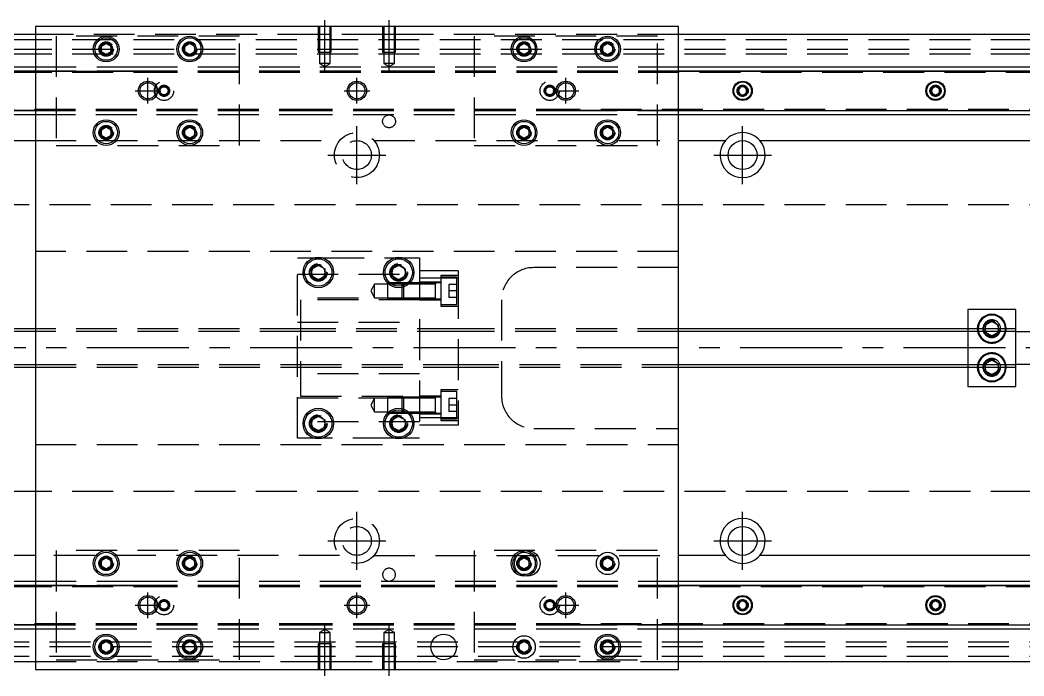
# Model space of a CAD drawing. Extents: x -10 to 720, y -259 to 102.
# Drawn here: x 155.2 to 467.5, y -102 to 102 of the extents above; entities that cross this region are included whole.
import ezdxf

# ---------------------------------------------------------------- set-up
doc = ezdxf.new("R2010")
doc.units = 0
doc.linetypes.add('CENTER', pattern=[50.8, 31.75, -6.35, 6.35, -6.35])
doc.linetypes.add('DASHED', pattern=[19.05, 12.7, -6.35])
doc.layers.get('0').update_dxf_attribs({"linetype": 'CONTINUOUS'})
doc.layers.add('CENTER', color=1, linetype='CENTER')

msp = doc.modelspace()

# ---------------------------------------------------------------- linework, layer by layer
at = {"color": 7, "linetype": 'CONTINUOUS'}
for p, q in [((360, 100), (160, 100)), ((160, 100), (160, -100)), ((360, -100), (360, 100)), ((160, 97.5), (0, 97.5)), ((520, 97.5), (360, 97.5)), ((180.5, 93.866026), (182, 94.73205)), ((180.5, 92.133974), (180.5, 93.866026)), ((182, 94.73205), (183.5, 93.866026)), ((183.5, 93.866026), (183.5, 92.133974)), ((206.5, 93.866026), (208, 94.73205)), ((206.5, 92.133974), (206.5, 93.866026)), ((208, 94.73205), (209.5, 93.866026)), ((209.5, 93.866026), (209.5, 92.133974)), ((310.5, 93.866026), (312, 94.73205)), ((310.5, 92.133974), (310.5, 93.866026)), ((312, 94.73205), (313.5, 93.866026)), ((313.5, 93.866026), (313.5, 92.133974)), ((336.5, 93.866026), (338, 94.73205)), ((336.5, 92.133974), (336.5, 93.866026)), ((338, 94.73205), (339.5, 93.866026)), ((339.5, 93.866026), (339.5, 92.133974)), ((182, 91.26795), (180.5, 92.133974)), ((183.5, 92.133974), (182, 91.26795)), ((208, 91.26795), (206.5, 92.133974)), ((209.5, 92.133974), (208, 91.26795)), ((312, 91.26795), (310.5, 92.133974)), ((313.5, 92.133974), (312, 91.26795)), ((338, 91.26795), (336.5, 92.133974)), ((339.5, 92.133974), (338, 91.26795)), ((0, 87.5), (160, 87.5)), ((360, 87.5), (520, 87.5)), ((0, 86.247728), (160, 86.247728)), ((360, 86.247728), (520, 86.247728)), ((380, 81.443376), (378.75, 80.721688)), ((381.25, 80.721688), (380, 81.443376)), ((438.75, 80.721688), (440, 81.443376)), ((440, 81.443376), (438.75, 80.721688)), ((440, 81.443376), (441.25, 80.721688)), ((441.25, 80.721688), (440, 81.443376)), ((378.75, 80.721688), (378.75, 79.278312)), ((378.75, 79.278312), (380, 78.556624)), ((380, 78.556624), (381.25, 79.278312)), ((381.25, 79.278312), (381.25, 80.721688)), ((438.75, 79.278312), (438.75, 80.721688)), ((438.75, 80.721688), (438.75, 79.278312)), ((440, 78.556624), (438.75, 79.278312)), ((438.75, 79.278312), (440, 78.556624)), ((441.25, 79.278312), (440, 78.556624)), ((440, 78.556624), (441.25, 79.278312)), ((441.25, 80.721688), (441.25, 79.278312)), ((441.25, 79.278312), (441.25, 80.721688)), ((160, 73.752272), (0, 73.752272)), ((160, 72.5), (0, 72.5)), ((520, 73.752272), (360, 73.752272)), ((520, 72.5), (360, 72.5)), ((180.5, 67.866026), (182, 68.73205)), ((182, 68.73205), (183.5, 67.866026)), ((206.5, 67.866026), (208, 68.73205)), ((208, 68.73205), (209.5, 67.866026)), ((310.5, 67.866026), (312, 68.73205)), ((312, 68.73205), (313.5, 67.866026)), ((336.5, 67.866026), (338, 68.73205)), ((338, 68.73205), (339.5, 67.866026)), ((180.5, 66.133974), (180.5, 67.866026)), ((182, 65.26795), (180.5, 66.133974)), ((183.5, 66.133974), (182, 65.26795)), ((183.5, 67.866026), (183.5, 66.133974)), ((206.5, 66.133974), (206.5, 67.866026)), ((208, 65.26795), (206.5, 66.133974)), ((209.5, 66.133974), (208, 65.26795)), ((209.5, 67.866026), (209.5, 66.133974)), ((310.5, 66.133974), (310.5, 67.866026)), ((312, 65.26795), (310.5, 66.133974)), ((313.5, 66.133974), (312, 65.26795)), ((313.5, 67.866026), (313.5, 66.133974)), ((336.5, 66.133974), (336.5, 67.866026)), ((338, 65.26795), (336.5, 66.133974)), ((339.5, 66.133974), (338, 65.26795)), ((339.5, 67.866026), (339.5, 66.133974)), ((145.361903, 64.5), (160, 64.5)), ((360, 64.5), (374.638097, 64.5)), ((385.361903, 64.5), (494.638098, 64.5)), ((246, 24.6547), (248, 25.809402)), ((248, 25.809402), (250, 24.6547)), ((271, 24.6547), (273, 25.809402)), ((273, 25.809402), (275, 24.6547)), ((246, 22.3453), (246, 24.6547)), ((248, 21.190598), (246, 22.3453)), ((250, 22.3453), (248, 21.190598)), ((250, 24.6547), (250, 22.3453)), ((271, 22.3453), (271, 24.6547)), ((273, 21.190598), (271, 22.3453)), ((275, 22.3453), (273, 21.190598)), ((275, 24.6547), (275, 22.3453)), ((279.5, 19.85352), (274.1, 19.85352)), ((274.1, 15.65352), (279.5, 15.65352)), ((465, 12), (450, 12)), ((450, 12), (450, 6)), ((465, 6), (465, 12)), ((455.5, 7.1547), (457.5, 8.309402)), ((455.5, 6), (455.5, 7.1547)), ((457.5, 8.309402), (459.5, 7.1547)), ((459.5, 7.1547), (459.5, 6)), ((160, 6), (60.5, 6)), ((465, 6), (360, 6)), ((465, -6), (465, 6)), ((470, 5), (465, 5)), ((60.5, -6), (160, -6)), ((360, -6), (465, -6)), ((450, -6), (450, -12)), ((455.5, -7.1547), (455.5, -6)), ((459.5, -6), (459.5, -7.1547)), ((465, -5), (470, -5)), ((465, -12), (465, -6)), ((457.5, -8.309402), (455.5, -7.1547)), ((459.5, -7.1547), (457.5, -8.309402)), ((450, -12), (465, -12)), ((279.5, -15.65352), (274.1, -15.65352)), ((246, -22.3453), (248, -21.190598)), ((248, -21.190598), (250, -22.3453)), ((271, -22.3453), (273, -21.190598)), ((273, -21.190598), (275, -22.3453)), ((274.1, -19.85352), (279.5, -19.85352)), ((246, -24.6547), (246, -22.3453)), ((248, -25.809402), (246, -24.6547)), ((250, -24.6547), (248, -25.809402)), ((250, -22.3453), (250, -24.6547)), ((271, -24.6547), (271, -22.3453)), ((273, -25.809402), (271, -24.6547)), ((275, -24.6547), (273, -25.809402)), ((275, -22.3453), (275, -24.6547)), ((160, -64.5), (145.361903, -64.5)), ((180.5, -66.133974), (182, -65.26795)), ((182, -65.26795), (183.5, -66.133974)), ((206.5, -66.133974), (208, -65.26795)), ((208, -65.26795), (209.5, -66.133974)), ((310.5, -66.133974), (312, -65.26795)), ((312, -65.26795), (313.5, -66.133974)), ((336.5, -66.133974), (338, -65.26795)), ((338, -65.26795), (339.5, -66.133974)), ((374.638097, -64.5), (360, -64.5)), ((494.638098, -64.5), (385.361903, -64.5)), ((180.5, -67.866026), (180.5, -66.133974)), ((182, -68.73205), (180.5, -67.866026)), ((183.5, -67.866026), (182, -68.73205)), ((183.5, -66.133974), (183.5, -67.866026)), ((206.5, -67.866026), (206.5, -66.133974)), ((208, -68.73205), (206.5, -67.866026)), ((209.5, -67.866026), (208, -68.73205)), ((209.5, -66.133974), (209.5, -67.866026)), ((310.5, -67.866026), (310.5, -66.133974)), ((312, -68.73205), (310.5, -67.866026)), ((313.5, -67.866026), (312, -68.73205)), ((313.5, -66.133974), (313.5, -67.866026)), ((336.5, -67.866026), (336.5, -66.133974)), ((338, -68.73205), (336.5, -67.866026)), ((339.5, -67.866026), (338, -68.73205)), ((339.5, -66.133974), (339.5, -67.866026)), ((0, -72.5), (160, -72.5)), ((0, -73.752272), (160, -73.752272)), ((360, -72.5), (520, -72.5)), ((360, -73.752272), (520, -73.752272)), ((380, -78.556624), (378.75, -79.278312)), ((378.75, -79.278312), (378.75, -80.721688)), ((378.75, -80.721688), (380, -81.443376)), ((381.25, -79.278312), (380, -78.556624)), ((380, -81.443376), (381.25, -80.721688)), ((381.25, -80.721688), (381.25, -79.278312)), ((438.75, -79.278312), (440, -78.556624)), ((440, -78.556624), (438.75, -79.278312)), ((438.75, -80.721688), (438.75, -79.278312)), ((438.75, -79.278312), (438.75, -80.721688)), ((440, -81.443376), (438.75, -80.721688)), ((438.75, -80.721688), (440, -81.443376)), ((440, -78.556624), (441.25, -79.278312)), ((441.25, -79.278312), (440, -78.556624)), ((441.25, -80.721688), (440, -81.443376)), ((440, -81.443376), (441.25, -80.721688)), ((441.25, -79.278312), (441.25, -80.721688)), ((441.25, -80.721688), (441.25, -79.278312)), ((160, -86.247728), (0, -86.247728)), ((520, -86.247728), (360, -86.247728)), ((160, -87.5), (0, -87.5)), ((520, -87.5), (360, -87.5)), ((180.5, -92.133974), (182, -91.26795)), ((180.5, -93.866026), (180.5, -92.133974)), ((182, -91.26795), (183.5, -92.133974)), ((183.5, -92.133974), (183.5, -93.866026)), ((206.5, -92.133974), (208, -91.26795)), ((206.5, -93.866026), (206.5, -92.133974)), ((208, -91.26795), (209.5, -92.133974)), ((209.5, -92.133974), (209.5, -93.866026)), ((310.5, -92.133974), (312, -91.26795)), ((310.5, -93.866026), (310.5, -92.133974)), ((312, -91.26795), (313.5, -92.133974)), ((313.5, -92.133974), (313.5, -93.866026)), ((336.5, -92.133974), (338, -91.26795)), ((336.5, -93.866026), (336.5, -92.133974)), ((338, -91.26795), (339.5, -92.133974)), ((339.5, -92.133974), (339.5, -93.866026)), ((182, -94.73205), (180.5, -93.866026)), ((183.5, -93.866026), (182, -94.73205)), ((208, -94.73205), (206.5, -93.866026)), ((209.5, -93.866026), (208, -94.73205)), ((312, -94.73205), (310.5, -93.866026)), ((313.5, -93.866026), (312, -94.73205)), ((338, -94.73205), (336.5, -93.866026)), ((339.5, -93.866026), (338, -94.73205)), ((0, -97.5), (160, -97.5)), ((360, -97.5), (520, -97.5)), ((160, -100), (360, -100))]:
    msp.add_line(p, q, dxfattribs=at)
at = {"color": 3, "linetype": 'DASHED'}
for p, q in [((248.000006, 100), (248.000006, 92)), ((248.35, 100), (248.35, 92)), ((251.65, 92), (251.65, 100)), ((251.999994, 92), (251.999994, 100)), ((268.000006, 100), (268.000006, 92)), ((268.35, 100), (268.35, 92)), ((271.65, 92), (271.65, 100)), ((271.999994, 92), (271.999994, 100)), ((248.000006, 97.5), (160, 97.5)), ((223.5, 97), (166.5, 97)), ((166.5, 97), (166.5, 63)), ((223.5, 63), (223.5, 97)), ((251.999994, 97.5), (248.000006, 97.5)), ((268.000006, 97.5), (251.999994, 97.5)), ((271.999994, 97.5), (268.000006, 97.5)), ((360, 97.5), (271.999994, 97.5)), ((353.5, 97), (296.5, 97)), ((296.5, 97), (296.5, 63)), ((353.5, 63), (353.5, 97)), ((0, 96), (520, 96)), ((0, 93), (520, 93)), ((0, 91.5), (520, 91.5)), ((180, 93), (180.030168, 93.346066)), ((209.973226, 93.326156), (210, 93)), ((248.000006, 92), (251.999994, 92)), ((248.35, 92), (248.35, 88.5)), ((251.65, 88.5), (251.65, 92)), ((268.000006, 92), (271.999994, 92)), ((268.35, 92), (268.35, 88.5)), ((271.65, 88.5), (271.65, 92)), ((313.973226, 93.326156), (314, 93)), ((336, 93), (336.030168, 93.346066)), ((160, 87.5), (191.5, 87.5)), ((191.5, 87.5), (248.5, 87.5)), ((251.65, 88.5), (248.35, 88.5)), ((248.35, 88.5), (250, 87.547372)), ((248.5, 87.5), (271.5, 87.5)), ((250, 87.547372), (251.65, 88.5)), ((271.65, 88.5), (268.35, 88.5)), ((268.35, 88.5), (270, 87.547372)), ((270, 87.547372), (271.65, 88.5)), ((271.5, 87.5), (328.5, 87.5)), ((328.5, 87.5), (360, 87.5)), ((0, 86.1147), (160, 86.1147)), ((0, 86.1), (191.5, 86.1)), ((0, 85.8), (191.5, 85.8)), ((160, 86.247728), (191.5, 86.247728)), ((160, 86.1147), (191.5, 86.1147)), ((191.5, 86.247728), (248.5, 86.247728)), ((191.5, 86.1147), (248.5, 86.1147)), ((191.5, 86.1), (248.5, 86.1)), ((191.5, 85.8), (248.5, 85.8)), ((248.5, 86.247728), (271.5, 86.247728)), ((248.5, 86.1147), (271.5, 86.1147)), ((248.5, 86.1), (271.5, 86.1)), ((248.5, 85.8), (271.5, 85.8)), ((271.5, 86.247728), (328.5, 86.247728)), ((271.5, 86.1147), (328.5, 86.1147)), ((271.5, 86.1), (328.5, 86.1)), ((271.5, 86.1), (328.5, 86.1)), ((271.5, 85.8), (328.5, 85.8)), ((271.5, 85.8), (328.5, 85.8)), ((328.5, 86.247728), (360, 86.247728)), ((328.5, 86.1147), (360, 86.1147)), ((328.5, 86.1), (520, 86.1)), ((328.5, 85.8), (520, 85.8)), ((360, 86.1147), (520, 86.1147)), ((378.522626, 80.25955), (378.5, 80)), ((438.522626, 80.25955), (438.5, 80)), ((438.5, 80), (438.516134, 80.21941)), ((191.5, 74.2), (0, 74.2)), ((191.5, 73.9), (0, 73.9)), ((160, 73.8853), (0, 73.8853)), ((191.5, 73.8853), (160, 73.8853)), ((191.5, 73.752272), (160, 73.752272)), ((191.5, 72.5), (160, 72.5)), ((248.5, 74.2), (191.5, 74.2)), ((248.5, 73.9), (191.5, 73.9)), ((248.5, 73.8853), (191.5, 73.8853)), ((248.5, 73.752272), (191.5, 73.752272)), ((248.5, 72.5), (191.5, 72.5)), ((271.5, 74.2), (248.5, 74.2)), ((271.5, 73.9), (248.5, 73.9)), ((271.5, 73.8853), (248.5, 73.8853)), ((271.5, 73.752272), (248.5, 73.752272)), ((271.5, 72.5), (248.5, 72.5)), ((328.5, 74.2), (271.5, 74.2)), ((328.5, 74.2), (271.5, 74.2)), ((328.5, 73.9), (271.5, 73.9)), ((328.5, 73.9), (271.5, 73.9)), ((328.5, 73.8853), (271.5, 73.8853)), ((328.5, 73.752272), (271.5, 73.752272)), ((328.5, 72.5), (271.5, 72.5)), ((520, 74.2), (328.5, 74.2)), ((520, 73.9), (328.5, 73.9)), ((360, 73.8853), (328.5, 73.8853)), ((360, 73.752272), (328.5, 73.752272)), ((360, 72.5), (328.5, 72.5)), ((520, 73.8853), (360, 73.8853)), ((180, 67), (180.030168, 67.346066)), ((209.973226, 67.326156), (210, 67)), ((310, 67), (310.023172, 67.30356)), ((336, 67), (336.030168, 67.346066)), ((160, 64.5), (254.638098, 64.5)), ((166.5, 63), (223.5, 63)), ((265.361903, 64.5), (360, 64.5)), ((296.5, 63), (353.5, 63)), ((520, 44.5), (0, 44.5)), ((360, 30), (160, 30)), ((241.5, 28), (246.47931, 28)), ((241.5, -28), (241.5, 28)), ((246.47931, 28), (249.52069, 28)), ((249.52069, 28), (271.47931, 28)), ((271.47931, 28), (274.52069, 28)), ((274.52069, 28), (279.5, 28)), ((279.5, 28), (279.5, -28)), ((360, 25), (315, 25)), ((241.5, 23), (279.5, 23)), ((250.483582, 23.786038), (250.5, 23.5)), ((275.483582, 23.786038), (275.5, 23.5)), ((291.5, 24), (279.5, 24)), ((286.1, 22.50352), (286.1, 13.00352)), ((291.5, 22.50352), (286.1, 22.50352)), ((291.1, 22.00352), (286.1, 22.00352)), ((291.1, 13.50352), (291.1, 22.00352)), ((291.5, 24), (291.5, 21.748564)), ((265.5, 19.85352), (264.287564, 17.75352)), ((265.5, 15.65352), (265.5, 19.85352)), ((269.5, 19.85352), (265.5, 19.85352)), ((269.5, 20.253516), (269.5, 15.253526)), ((269.532604, 20.253516), (269.5, 20.253516)), ((274.1, 19.85352), (269.5, 19.85352)), ((270.25722, 20.253516), (269.532604, 20.253516)), ((274.5, 20.253518), (270.25722, 20.253516)), ((274.5, 20.25352), (274.1, 19.85352)), ((274.1, 15.65352), (274.1, 19.85352)), ((279.5, 19.85352), (274.1, 19.85352)), ((274.5, 20.25352), (274.5, 19.523506)), ((275.742786, 20.25352), (274.5, 20.25352)), ((275.74278, 20.253516), (274.5, 20.253518)), ((274.5, 19.523506), (274.5, 18.99306)), ((274.5, 18.99306), (274.5, 15.25352)), ((276.467396, 20.253516), (275.74278, 20.253516)), ((276.467402, 20.25352), (275.742786, 20.25352)), ((279.5, 20.253516), (276.467396, 20.253516)), ((279.5, 20.253518), (276.467402, 20.25352)), ((291.5, 21.748564), (279.5, 21.748564)), ((286.1, 20.50352), (279.5, 20.50352)), ((284.505, 20.25352), (279.5, 20.253518)), ((284.5, 19.85352), (279.5, 19.85352)), ((286.1, 20.25352), (284.495, 20.25352)), ((284.5, 15.254372), (284.5, 20.253526)), ((284.5, 15.253516), (284.5, 20.253526)), ((284.5, 19.996122), (284.5, 20.25352)), ((284.5, 20.25352), (284.5, 19.996072)), ((284.5, 15.51097), (284.5, 19.996122)), ((288.6, 19.75352), (288.6, 17.75352)), ((291.1, 19.75352), (288.6, 19.75352)), ((291.5, 21.748564), (291.5, -21.748564)), ((264.287564, 17.75352), (265.5, 15.65352)), ((265.5, 15.65352), (269.5, 15.65352)), ((269.5, 15.65352), (274.1, 15.65352)), ((274.1, 15.65352), (274.5, 15.25352)), ((274.1, 15.65352), (279.5, 15.65352)), ((279.5, 15.65352), (284.5, 15.65352)), ((291.1, 17.75352), (288.6, 17.75352)), ((288.6, 17.75352), (288.6, 15.75352)), ((291.1, 15.75352), (288.6, 15.75352)), ((279.5, 15.5), (241.5, 15.5)), ((242.5, 15), (242.5, -15)), ((279.5, 15), (242.5, 15)), ((269.5, 15.253526), (274.5, 15.253524)), ((274.5, 15.253524), (279.5, 15.253526)), ((274.5, 15.25352), (279.5, 15.25352)), ((279.5, 15.25352), (284.505, 15.25352)), ((279.5, 15.00352), (286.1, 15.00352)), ((284.495, 15.25352), (286.1, 15.25352)), ((284.5, 15.510988), (284.5, 15.25352)), ((284.5, 15.25352), (284.5, 15.51097)), ((284.5, 15.253516), (284.5, 15.254372)), ((286.1, 13.50352), (291.1, 13.50352)), ((286.1, 13.00352), (291.5, 13.00352)), ((305, 15), (305, -15)), ((241.5, 8), (279.5, 8)), ((459.983582, 6.286038), (460, 6)), ((242.5, 6), (160, 6)), ((242.5, 5.125), (160, 5.125)), ((291.5, 6), (242.5, 6)), ((291.5, 5.125), (242.5, 5.125)), ((360, 6), (291.5, 6)), ((360, 5.125), (291.5, 5.125)), ((450, 6), (450, 5.125)), ((450, 5.125), (450, -5.125)), ((455.5, 5.125), (455.5, 6)), ((455.5, 4.8453), (455.5, 5.125)), ((457.5, 3.690598), (455.5, 4.8453)), ((459.5, 4.8453), (457.5, 3.690598)), ((459.5, 6), (459.5, 5.125)), ((459.5, 5.125), (459.5, 4.8453)), ((160, -5.125), (242.5, -5.125)), ((160, -6), (242.5, -6)), ((242.5, -5.125), (291.5, -5.125)), ((242.5, -6), (291.5, -6)), ((291.5, -5.125), (360, -5.125)), ((291.5, -6), (360, -6)), ((450, -5.125), (450, -6)), ((455, -6), (455.018502, -5.696412)), ((455.5, -4.8453), (457.5, -3.690598)), ((455.5, -5.125), (455.5, -4.8453)), ((455.5, -6), (455.5, -5.125)), ((457.5, -3.690598), (459.5, -4.8453)), ((459.5, -4.8453), (459.5, -5.125)), ((459.5, -5.125), (459.5, -6)), ((279.5, -8), (241.5, -8)), ((241.5, -15.5), (279.5, -15.5)), ((242.5, -15), (279.5, -15)), ((274.5, -15.253524), (269.5, -15.253526)), ((269.5, -15.253526), (269.5, -20.253516)), ((274.5, -15.25352), (274.1, -15.65352)), ((274.5, -15.25352), (274.5, -18.99306)), ((279.5, -15.25352), (274.5, -15.25352)), ((279.5, -15.253526), (274.5, -15.253524)), ((286.1, -15.00352), (279.5, -15.00352)), ((284.505, -15.25352), (279.5, -15.25352)), ((286.1, -15.25352), (284.495, -15.25352)), ((284.5, -20.253526), (284.5, -15.253516)), ((284.5, -15.65352), (284.5, -15.253516)), ((284.5, -15.51092), (284.5, -15.25352)), ((284.5, -15.25352), (284.5, -15.51097)), ((284.5, -19.996072), (284.5, -15.51092)), ((286.1, -13.00352), (286.1, -22.50352)), ((291.5, -13.00352), (286.1, -13.00352)), ((291.1, -13.50352), (286.1, -13.50352)), ((291.1, -22.00352), (291.1, -13.50352)), ((265.5, -15.65352), (264.287564, -17.75352)), ((264.287564, -17.75352), (265.5, -19.85352)), ((265.5, -19.85352), (265.5, -15.65352)), ((269.5, -15.65352), (265.5, -15.65352)), ((274.1, -15.65352), (269.5, -15.65352)), ((274.1, -19.85352), (274.1, -15.65352)), ((279.5, -15.65352), (274.1, -15.65352)), ((284.5, -15.65352), (279.5, -15.65352)), ((284.5, -19.85352), (284.5, -15.65352)), ((288.6, -15.75352), (288.6, -17.75352)), ((291.1, -15.75352), (288.6, -15.75352)), ((288.6, -17.75352), (288.6, -19.75352)), ((291.1, -17.75352), (288.6, -17.75352)), ((265.5, -19.85352), (269.5, -19.85352)), ((269.5, -19.85352), (274.1, -19.85352)), ((269.5, -20.253516), (269.532604, -20.253516)), ((269.532604, -20.253516), (270.25722, -20.253516)), ((270.25722, -20.253516), (274.5, -20.253518)), ((274.1, -19.85352), (274.5, -20.25352)), ((274.1, -19.85352), (279.5, -19.85352)), ((274.5, -18.99306), (274.5, -19.523506)), ((274.5, -19.523506), (274.5, -20.25352)), ((274.5, -20.253518), (275.74278, -20.253516)), ((274.5, -20.25352), (275.742786, -20.25352)), ((275.74278, -20.253516), (276.467396, -20.253516)), ((275.742786, -20.25352), (276.467402, -20.25352)), ((276.467396, -20.253516), (279.5, -20.253516)), ((276.467402, -20.25352), (279.5, -20.253518)), ((279.5, -19.85352), (284.5, -19.85352)), ((279.5, -20.253518), (284.505, -20.25352)), ((279.5, -20.50352), (286.1, -20.50352)), ((291.5, -21.748564), (279.5, -21.748564)), ((284.495, -20.25352), (286.1, -20.25352)), ((284.5, -20.253526), (284.5, -19.85352)), ((284.5, -19.996054), (284.5, -20.25352)), ((284.5, -20.25352), (284.5, -19.996072)), ((291.1, -19.75352), (288.6, -19.75352)), ((291.5, -21.748564), (291.5, -24)), ((279.5, -23), (241.5, -23)), ((245.5, -23.5), (245.518502, -23.196412)), ((275.483582, -23.213962), (275.5, -23.5)), ((291.5, -24), (279.5, -24)), ((286.1, -22.00352), (291.1, -22.00352)), ((286.1, -22.50352), (291.5, -22.50352)), ((246.47931, -28), (241.5, -28)), ((249.52069, -28), (246.47931, -28)), ((271.47931, -28), (249.52069, -28)), ((274.52069, -28), (271.47931, -28)), ((279.5, -28), (274.52069, -28)), ((315, -25), (360, -25)), ((160, -30), (360, -30)), ((0, -44.5), (520, -44.5)), ((254.638098, -64.5), (160, -64.5)), ((223.5, -63), (166.5, -63)), ((166.5, -63), (166.5, -97)), ((223.5, -97), (223.5, -63)), ((265.361903, -64.5), (360, -64.5)), ((353.5, -63), (296.5, -63)), ((296.5, -63), (296.5, -97)), ((353.5, -97), (353.5, -63)), ((180, -67), (180.030168, -66.653934)), ((206, -67), (206.023172, -66.69644)), ((310, -67), (310.023172, -66.69644)), ((336, -67), (336.030168, -66.653934)), ((0, -73.8853), (160, -73.8853)), ((0, -73.9), (191.5, -73.9)), ((0, -74.2), (191.5, -74.2)), ((160, -72.5), (191.5, -72.5)), ((160, -73.752272), (191.5, -73.752272)), ((160, -73.8853), (191.5, -73.8853)), ((191.5, -72.5), (248.5, -72.5)), ((191.5, -73.752272), (248.5, -73.752272)), ((191.5, -73.8853), (248.5, -73.8853)), ((191.5, -73.9), (248.5, -73.9)), ((191.5, -74.2), (248.5, -74.2)), ((248.5, -72.5), (271.5, -72.5)), ((248.5, -73.752272), (271.5, -73.752272)), ((248.5, -73.8853), (271.5, -73.8853)), ((248.5, -73.9), (271.5, -73.9)), ((248.5, -74.2), (271.5, -74.2)), ((271.5, -72.5), (328.5, -72.5)), ((271.5, -73.752272), (328.5, -73.752272)), ((271.5, -73.8853), (328.5, -73.8853)), ((271.5, -73.9), (328.5, -73.9)), ((271.5, -73.9), (328.5, -73.9)), ((271.5, -74.2), (328.5, -74.2)), ((271.5, -74.2), (328.5, -74.2)), ((328.5, -72.5), (360, -72.5)), ((328.5, -73.752272), (360, -73.752272)), ((328.5, -73.8853), (360, -73.8853)), ((328.5, -73.9), (520, -73.9)), ((328.5, -74.2), (520, -74.2)), ((360, -73.8853), (520, -73.8853)), ((378.522626, -79.74045), (378.5, -80)), ((438.522626, -79.74045), (438.5, -80)), ((438.5, -80), (438.516134, -79.78059)), ((191.5, -85.8), (0, -85.8)), ((191.5, -86.1), (0, -86.1)), ((160, -86.1147), (0, -86.1147)), ((191.5, -86.1147), (160, -86.1147)), ((191.5, -86.247728), (160, -86.247728)), ((248.5, -85.8), (191.5, -85.8)), ((248.5, -86.1), (191.5, -86.1)), ((248.5, -86.1147), (191.5, -86.1147)), ((248.5, -86.247728), (191.5, -86.247728)), ((271.5, -85.8), (248.5, -85.8)), ((271.5, -86.1), (248.5, -86.1)), ((271.5, -86.1147), (248.5, -86.1147)), ((271.5, -86.247728), (248.5, -86.247728)), ((328.5, -85.8), (271.5, -85.8)), ((328.5, -85.8), (271.5, -85.8)), ((328.5, -86.1), (271.5, -86.1)), ((328.5, -86.1), (271.5, -86.1)), ((328.5, -86.1147), (271.5, -86.1147)), ((328.5, -86.247728), (271.5, -86.247728)), ((520, -85.8), (328.5, -85.8)), ((520, -86.1), (328.5, -86.1)), ((360, -86.1147), (328.5, -86.1147)), ((360, -86.247728), (328.5, -86.247728)), ((520, -86.1147), (360, -86.1147)), ((191.5, -87.5), (160, -87.5)), ((248.5, -87.5), (191.5, -87.5)), ((250, -87.547372), (248.35, -88.5)), ((248.35, -88.5), (250, -88.5)), ((248.35, -88.5), (248.35, -92)), ((271.5, -87.5), (248.5, -87.5)), ((251.65, -88.5), (250, -87.547372)), ((250, -88.5), (251.65, -88.5)), ((251.65, -92), (251.65, -88.5)), ((270, -87.547372), (268.35, -88.5)), ((268.35, -88.5), (270, -88.5)), ((268.35, -88.5), (268.35, -92)), ((271.65, -88.5), (270, -87.547372)), ((270, -88.5), (271.65, -88.5)), ((328.5, -87.5), (271.5, -87.5)), ((271.65, -92), (271.65, -88.5)), ((360, -87.5), (328.5, -87.5)), ((520, -91.5), (0, -91.5)), ((520, -93), (0, -93)), ((183.973226, -92.673844), (184, -93)), ((206, -93), (206.023172, -92.69644)), ((251.999994, -92), (248.000006, -92)), ((248.000006, -92), (248.000006, -100)), ((248.35, -92), (248.35, -100)), ((251.65, -100), (251.65, -92)), ((251.999994, -100), (251.999994, -92)), ((271.999994, -92), (268.000006, -92)), ((268.000006, -92), (268.000006, -100)), ((268.35, -92), (268.35, -100)), ((271.65, -100), (271.65, -92)), ((271.999994, -100), (271.999994, -92)), ((310, -93), (310.023172, -92.69644)), ((336, -93), (336.030168, -92.653934)), ((520, -96), (0, -96)), ((160, -97.5), (248.000006, -97.5)), ((166.5, -97), (223.5, -97)), ((248.000006, -97.5), (251.999994, -97.5)), ((251.999994, -97.5), (268.000006, -97.5)), ((268.000006, -97.5), (271.999994, -97.5)), ((271.999994, -97.5), (360, -97.5)), ((296.5, -97), (353.5, -97))]:
    msp.add_line(p, q, dxfattribs=at)
at = {"color": 3, "linetype": 'CONTINUOUS'}
for p, q in [((160, 5.125), (60.5, 5.125)), ((465, 5.125), (360, 5.125)), ((60.5, -5.125), (160, -5.125)), ((360, -5.125), (465, -5.125))]:
    msp.add_line(p, q, dxfattribs=at)
at = {"color": 7, "linetype": 'CONTINUOUS'}
for centre, radius in [((182, 93), 4), ((208, 93), 4), ((312, 93), 4), ((338, 93), 4), ((182, 93), 3.5), ((208, 93), 3.5), ((312, 93), 3.5), ((338, 93), 3.5), ((195, 80), 2.5), ((260, 80), 3), ((260, 80), 2.5), ((325, 80), 2.5), ((380, 80), 3), ((380, 80), 2.75), ((440, 80), 3), ((440, 80), 3), ((440, 80), 2.75), ((440, 80), 2.75), ((182, 67), 4), ((182, 67), 3.5), ((208, 67), 4), ((208, 67), 3.5), ((312, 67), 4), ((312, 67), 3.5), ((338, 67), 4), ((338, 67), 3.5), ((380, 60), 4.5), ((248, 23.5), 4.75), ((273, 23.5), 4.75), ((248, 23.5), 4.25), ((273, 23.5), 4.25), ((248, -23.5), 4.75), ((248, -23.5), 4.25), ((273, -23.5), 4.75), ((273, -23.5), 4.25), ((380, -60), 4.5), ((182, -67), 4), ((182, -67), 3.5), ((208, -67), 4), ((208, -67), 3.5), ((312, -67), 4), ((312, -67), 3.5), ((313, -67), 4), ((338, -67), 3.5), ((195, -80), 2.5), ((260, -80), 3), ((260, -80), 2.5), ((325, -80), 2.5), ((380, -80), 3), ((380, -80), 2.75), ((440, -80), 3), ((440, -80), 3), ((440, -80), 2.75), ((440, -80), 2.75), ((182, -93), 4), ((182, -93), 3.5), ((208, -93), 4), ((208, -93), 3.5), ((287, -93), 4), ((312, -93), 3.5), ((338, -93), 4), ((338, -93), 3.5)]:
    msp.add_circle(centre, radius, dxfattribs=at)
at = {"color": 3, "linetype": 'DASHED'}
for centre, radius in [((182, 93), 2.25), ((182, 93), 2), ((208, 93), 2.25), ((208, 93), 2), ((312, 93), 2.25), ((312, 93), 2), ((338, 93), 2.25), ((338, 93), 2), ((200, 80), 3), ((200, 80), 1.75), ((200, 80), 1.5), ((200, 80), 1.25), ((320, 80), 3), ((320, 80), 1.75), ((320, 80), 1.5), ((320, 80), 1.25), ((380, 80), 1.75), ((380, 80), 1.5), ((440, 80), 1.75), ((440, 80), 1.75), ((440, 80), 1.5), ((440, 80), 1.5), ((270, 70.5), 2), ((182, 67), 2.25), ((182, 67), 2), ((208, 67), 2.25), ((208, 67), 2), ((312, 67), 2.25), ((312, 67), 2), ((338, 67), 2.25), ((338, 67), 2), ((260, 60), 7), ((260, 60), 4.5), ((248, 23.5), 2.75), ((248, 23.5), 2.5), ((273, 23.5), 2.75), ((273, 23.5), 2.5), ((457.5, 6), 2.5), ((457.5, -6), 2.5), ((248, -23.5), 2.75), ((248, -23.5), 2.5), ((273, -23.5), 2.75), ((273, -23.5), 2.5), ((260, -60), 7), ((260, -60), 4.5), ((182, -67), 2.25), ((182, -67), 2), ((208, -67), 2.25), ((208, -67), 2), ((312, -67), 2.25), ((312, -67), 2), ((338, -67), 2.25), ((338, -67), 2), ((200, -80), 3), ((320, -80), 3), ((200, -80), 1.75), ((200, -80), 1.5), ((200, -80), 1.25), ((320, -80), 1.75), ((320, -80), 1.5), ((320, -80), 1.25), ((380, -80), 1.75), ((380, -80), 1.5), ((440, -80), 1.75), ((440, -80), 1.75), ((440, -80), 1.5), ((440, -80), 1.5), ((182, -93), 2.25), ((182, -93), 2), ((208, -93), 2.25), ((208, -93), 2), ((312, -93), 2.25), ((312, -93), 2), ((338, -93), 2.25), ((338, -93), 2)]:
    msp.add_circle(centre, radius, dxfattribs=at)
at = {"color": 3, "linetype": 'CONTINUOUS'}
for centre in [(195, 80), (325, 80), (195, -80), (325, -80)]:
    msp.add_circle(centre, 3, dxfattribs=at)
at = {"color": 7, "linetype": 'CONTINUOUS'}
for centre, radius, start, end in [((182, 93), 1.65, 155.380023, 180), ((182, 93), 1.65, 144.619977, 155.380023), ((182, 93), 1.65, 95.380023, 144.619977), ((182, 93), 1.65, 84.619977, 95.380023), ((182, 93), 1.65, 35.380023, 84.619977), ((182, 93), 1.65, 24.619977, 35.380023), ((182, 93), 1.65, 335.380023, 24.619977), ((208, 93), 1.65, 155.380023, 180), ((208, 93), 1.65, 144.619977, 155.380023), ((208, 93), 1.65, 95.380023, 144.619977), ((208, 93), 1.65, 84.619977, 95.380023), ((208, 93), 1.65, 35.380023, 84.619977), ((208, 93), 1.65, 24.619977, 35.380023), ((208, 93), 1.65, 335.380023, 24.619977), ((312, 93), 1.65, 155.380023, 180), ((312, 93), 1.65, 144.619977, 155.380023), ((312, 93), 1.65, 95.380023, 144.619977), ((312, 93), 1.65, 84.619977, 95.380023), ((312, 93), 1.65, 35.380023, 84.619977), ((312, 93), 1.65, 24.619977, 35.380023), ((312, 93), 1.65, 335.380023, 24.619977), ((338, 93), 1.65, 155.380023, 180), ((338, 93), 1.65, 144.619977, 155.380023), ((338, 93), 1.65, 95.380023, 144.619977), ((338, 93), 1.65, 84.619977, 95.380023), ((338, 93), 1.65, 35.380023, 84.619977), ((338, 93), 1.65, 24.619977, 35.380023), ((338, 93), 1.65, 335.380023, 24.619977), ((182, 93), 1.65, 180, 204.619977), ((182, 93), 1.65, 204.619977, 215.380023), ((182, 93), 1.65, 215.380023, 264.619977), ((182, 93), 1.65, 264.619977, 275.380023), ((182, 93), 1.65, 275.380023, 324.619977), ((182, 93), 1.65, 324.619977, 335.380023), ((208, 93), 1.65, 180, 204.619977), ((208, 93), 1.65, 204.619977, 215.380023), ((208, 93), 1.65, 215.380023, 264.619977), ((208, 93), 1.65, 264.619977, 275.380023), ((208, 93), 1.65, 275.380023, 324.619977), ((208, 93), 1.65, 324.619977, 335.380023), ((312, 93), 1.65, 180, 204.619977), ((312, 93), 1.65, 204.619977, 215.380023), ((312, 93), 1.65, 215.380023, 264.619977), ((312, 93), 1.65, 264.619977, 275.380023), ((312, 93), 1.65, 275.380023, 324.619977), ((312, 93), 1.65, 324.619977, 335.380023), ((338, 93), 1.65, 180, 204.619977), ((338, 93), 1.65, 204.619977, 215.380023), ((338, 93), 1.65, 215.380023, 264.619977), ((338, 93), 1.65, 264.619977, 275.380023), ((338, 93), 1.65, 275.380023, 324.619977), ((338, 93), 1.65, 324.619977, 335.380023), ((380, 80), 1.25, 60, 120), ((440, 80), 1.25, 60, 120), ((440, 80), 1.25, 60, 120), ((380, 80), 1.25, 120, 180), ((380, 80), 1.25, 180, 240), ((380, 80), 1.25, 240, 300), ((380, 80), 1.25, 0, 60), ((380, 80), 1.25, 300, 0), ((440, 80), 1.25, 120, 180), ((440, 80), 1.25, 120, 180), ((440, 80), 1.25, 180, 240), ((440, 80), 1.25, 180, 240), ((440, 80), 1.25, 240, 300), ((440, 80), 1.25, 240, 300), ((440, 80), 1.25, 0, 60), ((440, 80), 1.25, 0, 60), ((440, 80), 1.25, 300, 0), ((440, 80), 1.25, 300, 0), ((182, 67), 1.65, 155.380023, 180), ((182, 67), 1.65, 180, 204.619977), ((182, 67), 1.65, 144.619977, 155.380023), ((182, 67), 1.65, 204.619977, 215.380023), ((182, 67), 1.65, 95.380023, 144.619977), ((182, 67), 1.65, 215.380023, 264.619977), ((182, 67), 1.65, 84.619977, 95.380023), ((182, 67), 1.65, 35.380023, 84.619977), ((182, 67), 1.65, 275.380023, 324.619977), ((182, 67), 1.65, 24.619977, 35.380023), ((182, 67), 1.65, 324.619977, 335.380023), ((182, 67), 1.65, 335.380023, 24.619977), ((208, 67), 1.65, 155.380023, 180), ((208, 67), 1.65, 180, 204.619977), ((208, 67), 1.65, 144.619977, 155.380023), ((208, 67), 1.65, 204.619977, 215.380023), ((208, 67), 1.65, 95.380023, 144.619977), ((208, 67), 1.65, 215.380023, 264.619977), ((208, 67), 1.65, 84.619977, 95.380023), ((208, 67), 1.65, 35.380023, 84.619977), ((208, 67), 1.65, 275.380023, 324.619977), ((208, 67), 1.65, 24.619977, 35.380023), ((208, 67), 1.65, 324.619977, 335.380023), ((208, 67), 1.65, 335.380023, 24.619977), ((312, 67), 1.65, 155.380023, 180), ((312, 67), 1.65, 180, 204.619977), ((312, 67), 1.65, 144.619977, 155.380023), ((312, 67), 1.65, 204.619977, 215.380023), ((312, 67), 1.65, 95.380023, 144.619977), ((312, 67), 1.65, 215.380023, 264.619977), ((312, 67), 1.65, 84.619977, 95.380023), ((312, 67), 1.65, 35.380023, 84.619977), ((312, 67), 1.65, 275.380023, 324.619977), ((312, 67), 1.65, 24.619977, 35.380023), ((312, 67), 1.65, 324.619977, 335.380023), ((312, 67), 1.65, 335.380023, 24.619977), ((338, 67), 1.65, 155.380023, 180), ((338, 67), 1.65, 180, 204.619977), ((338, 67), 1.65, 144.619977, 155.380023), ((338, 67), 1.65, 204.619977, 215.380023), ((338, 67), 1.65, 95.380023, 144.619977), ((338, 67), 1.65, 215.380023, 264.619977), ((338, 67), 1.65, 84.619977, 95.380023), ((338, 67), 1.65, 35.380023, 84.619977), ((338, 67), 1.65, 275.380023, 324.619977), ((338, 67), 1.65, 24.619977, 35.380023), ((338, 67), 1.65, 324.619977, 335.380023), ((338, 67), 1.65, 335.380023, 24.619977), ((380, 60), 7, 40.005201, 139.994799), ((182, 67), 1.65, 264.619977, 275.380023), ((208, 67), 1.65, 264.619977, 275.380023), ((312, 67), 1.65, 264.619977, 275.380023), ((338, 67), 1.65, 264.619977, 275.380023), ((380, 60), 7, 139.994799, 40.005201), ((248, 23.5), 2.1, 102.24721, 137.75279), ((248, 23.5), 2.1, 77.75279, 102.24721), ((248, 23.5), 2.1, 42.24721, 77.75279), ((273, 23.5), 2.1, 102.24721, 137.75279), ((273, 23.5), 2.1, 77.75279, 102.24721), ((273, 23.5), 2.1, 42.24721, 77.75279), ((248, 23.5), 2.1, 162.24721, 180), ((248, 23.5), 2.1, 180, 197.75279), ((248, 23.5), 2.1, 137.75279, 162.24721), ((248, 23.5), 2.1, 197.75279, 222.24721), ((248, 23.5), 2.1, 222.24721, 257.75279), ((248, 23.5), 2.1, 282.24721, 317.75279), ((248, 23.5), 2.1, 17.75279, 42.24721), ((248, 23.5), 2.1, 317.75279, 342.24721), ((248, 23.5), 2.1, 342.24721, 17.75279), ((273, 23.5), 2.1, 162.24721, 180), ((273, 23.5), 2.1, 180, 197.75279), ((273, 23.5), 2.1, 137.75279, 162.24721), ((273, 23.5), 2.1, 197.75279, 222.24721), ((273, 23.5), 2.1, 222.24721, 257.75279), ((273, 23.5), 2.1, 282.24721, 317.75279), ((273, 23.5), 2.1, 17.75279, 42.24721), ((273, 23.5), 2.1, 317.75279, 342.24721), ((273, 23.5), 2.1, 342.24721, 17.75279), ((248, 23.5), 2.1, 257.75279, 282.24721), ((273, 23.5), 2.1, 257.75279, 282.24721), ((457.5, 6), 4.5, 0, 180), ((457.5, 6), 4.25, 0, 180), ((457.5, 6), 2.1, 162.24721, 180), ((457.5, 6), 2.1, 137.75279, 162.24721), ((457.5, 6), 2.1, 102.24721, 137.75279), ((457.5, 6), 2.1, 77.75279, 102.24721), ((457.5, 6), 2.1, 42.24721, 77.75279), ((457.5, 6), 2.1, 17.75279, 42.24721), ((457.5, 6), 2.1, 0, 17.75279), ((457.5, 6), 2.1, 180, 197.75279), ((457.5, 6), 2.1, 197.75279, 204.624318), ((457.5, 6), 2.1, 204.624318, 222.24721), ((457.5, 6), 2.1, 222.24721, 257.75279), ((457.5, 6), 2.1, 257.75279, 282.24721), ((457.5, 6), 2.1, 282.24721, 317.75279), ((457.5, 6), 2.1, 317.75279, 335.375682), ((457.5, 6), 2.1, 335.375682, 342.24721), ((457.5, 6), 2.1, 342.24721, 0), ((457.5, -6), 4.5, 180, 0), ((457.5, -6), 4.25, 180, 0), ((457.5, -6), 2.1, 162.24721, 180), ((457.5, -6), 2.1, 180, 197.75279), ((457.5, -6), 2.1, 155.375682, 162.24721), ((457.5, -6), 2.1, 137.75279, 155.375682), ((457.5, -6), 2.1, 102.24721, 137.75279), ((457.5, -6), 2.1, 77.75279, 102.24721), ((457.5, -6), 2.1, 42.24721, 77.75279), ((457.5, -6), 2.1, 24.624318, 42.24721), ((457.5, -6), 2.1, 17.75279, 24.624318), ((457.5, -6), 2.1, 0, 17.75279), ((457.5, -6), 2.1, 342.24721, 0), ((457.5, -6), 2.1, 197.75279, 222.24721), ((457.5, -6), 2.1, 222.24721, 257.75279), ((457.5, -6), 2.1, 257.75279, 282.24721), ((457.5, -6), 2.1, 282.24721, 317.75279), ((457.5, -6), 2.1, 317.75279, 342.24721), ((248, -23.5), 2.1, 102.24721, 137.75279), ((248, -23.5), 2.1, 77.75279, 102.24721), ((248, -23.5), 2.1, 42.24721, 77.75279), ((273, -23.5), 2.1, 102.24721, 137.75279), ((273, -23.5), 2.1, 77.75279, 102.24721), ((273, -23.5), 2.1, 42.24721, 77.75279), ((248, -23.5), 2.1, 162.24721, 180), ((248, -23.5), 2.1, 180, 197.75279), ((248, -23.5), 2.1, 137.75279, 162.24721), ((248, -23.5), 2.1, 197.75279, 222.24721), ((248, -23.5), 2.1, 222.24721, 257.75279), ((248, -23.5), 2.1, 282.24721, 317.75279), ((248, -23.5), 2.1, 17.75279, 42.24721), ((248, -23.5), 2.1, 317.75279, 342.24721), ((248, -23.5), 2.1, 342.24721, 17.75279), ((273, -23.5), 2.1, 162.24721, 180), ((273, -23.5), 2.1, 180, 197.75279), ((273, -23.5), 2.1, 137.75279, 162.24721), ((273, -23.5), 2.1, 197.75279, 222.24721), ((273, -23.5), 2.1, 222.24721, 257.75279), ((273, -23.5), 2.1, 282.24721, 317.75279), ((273, -23.5), 2.1, 17.75279, 42.24721), ((273, -23.5), 2.1, 317.75279, 342.24721), ((273, -23.5), 2.1, 342.24721, 17.75279), ((248, -23.5), 2.1, 257.75279, 282.24721), ((273, -23.5), 2.1, 257.75279, 282.24721), ((380, -60), 7, 319.994799, 220.005201), ((182, -67), 1.65, 95.380023, 144.619977), ((182, -67), 1.65, 84.619977, 95.380023), ((182, -67), 1.65, 35.380023, 84.619977), ((208, -67), 1.65, 95.380023, 144.619977), ((208, -67), 1.65, 84.619977, 95.380023), ((208, -67), 1.65, 35.380023, 84.619977), ((312, -67), 1.65, 95.380023, 144.619977), ((312, -67), 1.65, 84.619977, 95.380023), ((312, -67), 1.65, 35.380023, 84.619977), ((338, -67), 1.65, 95.380023, 144.619977), ((338, -67), 1.65, 84.619977, 95.380023), ((338, -67), 1.65, 35.380023, 84.619977), ((380, -60), 7, 220.005201, 319.994799), ((182, -67), 1.65, 155.380023, 180), ((182, -67), 1.65, 180, 204.619977), ((182, -67), 1.65, 144.619977, 155.380023), ((182, -67), 1.65, 204.619977, 215.380023), ((182, -67), 1.65, 215.380023, 264.619977), ((182, -67), 1.65, 264.619977, 275.380023), ((182, -67), 1.65, 275.380023, 324.619977), ((182, -67), 1.65, 24.619977, 35.380023), ((182, -67), 1.65, 324.619977, 335.380023), ((182, -67), 1.65, 335.380023, 24.619977), ((208, -67), 1.65, 155.380023, 180), ((208, -67), 1.65, 180, 204.619977), ((208, -67), 1.65, 144.619977, 155.380023), ((208, -67), 1.65, 204.619977, 215.380023), ((208, -67), 1.65, 215.380023, 264.619977), ((208, -67), 1.65, 264.619977, 275.380023), ((208, -67), 1.65, 275.380023, 324.619977), ((208, -67), 1.65, 24.619977, 35.380023), ((208, -67), 1.65, 324.619977, 335.380023), ((208, -67), 1.65, 335.380023, 24.619977), ((312, -67), 1.65, 155.380023, 180), ((312, -67), 1.65, 180, 204.619977), ((312, -67), 1.65, 144.619977, 155.380023), ((312, -67), 1.65, 204.619977, 215.380023), ((312, -67), 1.65, 215.380023, 264.619977), ((312, -67), 1.65, 264.619977, 275.380023), ((312, -67), 1.65, 275.380023, 324.619977), ((312, -67), 1.65, 24.619977, 35.380023), ((312, -67), 1.65, 324.619977, 335.380023), ((312, -67), 1.65, 335.380023, 24.619977), ((338, -67), 1.65, 155.380023, 180), ((338, -67), 1.65, 180, 204.619977), ((338, -67), 1.65, 144.619977, 155.380023), ((338, -67), 1.65, 204.619977, 215.380023), ((338, -67), 1.65, 215.380023, 264.619977), ((338, -67), 1.65, 264.619977, 275.380023), ((338, -67), 1.65, 275.380023, 324.619977), ((338, -67), 1.65, 24.619977, 35.380023), ((338, -67), 1.65, 324.619977, 335.380023), ((338, -67), 1.65, 335.380023, 24.619977), ((380, -80), 1.25, 120, 180), ((380, -80), 1.25, 180, 240), ((380, -80), 1.25, 60, 120), ((380, -80), 1.25, 240, 300), ((380, -80), 1.25, 0, 60), ((380, -80), 1.25, 300, 0), ((440, -80), 1.25, 120, 180), ((440, -80), 1.25, 120, 180), ((440, -80), 1.25, 180, 240), ((440, -80), 1.25, 180, 240), ((440, -80), 1.25, 60, 120), ((440, -80), 1.25, 60, 120), ((440, -80), 1.25, 240, 300), ((440, -80), 1.25, 240, 300), ((440, -80), 1.25, 0, 60), ((440, -80), 1.25, 0, 60), ((440, -80), 1.25, 300, 0), ((440, -80), 1.25, 300, 0), ((182, -93), 1.65, 155.380023, 180), ((182, -93), 1.65, 180, 204.619977), ((182, -93), 1.65, 144.619977, 155.380023), ((182, -93), 1.65, 95.380023, 144.619977), ((182, -93), 1.65, 84.619977, 95.380023), ((182, -93), 1.65, 35.380023, 84.619977), ((182, -93), 1.65, 24.619977, 35.380023), ((182, -93), 1.65, 335.380023, 24.619977), ((208, -93), 1.65, 155.380023, 180), ((208, -93), 1.65, 180, 204.619977), ((208, -93), 1.65, 144.619977, 155.380023), ((208, -93), 1.65, 95.380023, 144.619977), ((208, -93), 1.65, 84.619977, 95.380023), ((208, -93), 1.65, 35.380023, 84.619977), ((208, -93), 1.65, 24.619977, 35.380023), ((208, -93), 1.65, 335.380023, 24.619977), ((312, -93), 1.65, 155.380023, 180), ((312, -93), 1.65, 180, 204.619977), ((312, -93), 1.65, 144.619977, 155.380023), ((312, -93), 1.65, 95.380023, 144.619977), ((312, -93), 1.65, 84.619977, 95.380023), ((312, -93), 1.65, 35.380023, 84.619977), ((312, -93), 1.65, 24.619977, 35.380023), ((312, -93), 1.65, 335.380023, 24.619977), ((338, -93), 1.65, 155.380023, 180), ((338, -93), 1.65, 180, 204.619977), ((338, -93), 1.65, 144.619977, 155.380023), ((338, -93), 1.65, 95.380023, 144.619977), ((338, -93), 1.65, 84.619977, 95.380023), ((338, -93), 1.65, 35.380023, 84.619977), ((338, -93), 1.65, 24.619977, 35.380023), ((338, -93), 1.65, 335.380023, 24.619977), ((182, -93), 1.65, 204.619977, 215.380023), ((182, -93), 1.65, 215.380023, 264.619977), ((182, -93), 1.65, 264.619977, 275.380023), ((182, -93), 1.65, 275.380023, 324.619977), ((182, -93), 1.65, 324.619977, 335.380023), ((208, -93), 1.65, 204.619977, 215.380023), ((208, -93), 1.65, 215.380023, 264.619977), ((208, -93), 1.65, 264.619977, 275.380023), ((208, -93), 1.65, 275.380023, 324.619977), ((208, -93), 1.65, 324.619977, 335.380023), ((312, -93), 1.65, 204.619977, 215.380023), ((312, -93), 1.65, 215.380023, 264.619977), ((312, -93), 1.65, 264.619977, 275.380023), ((312, -93), 1.65, 275.380023, 324.619977), ((312, -93), 1.65, 324.619977, 335.380023), ((338, -93), 1.65, 204.619977, 215.380023), ((338, -93), 1.65, 215.380023, 264.619977), ((338, -93), 1.65, 264.619977, 275.380023), ((338, -93), 1.65, 275.380023, 324.619977), ((338, -93), 1.65, 324.619977, 335.380023)]:
    msp.add_arc(centre, radius, start, end, dxfattribs=at)
at = {"color": 3, "linetype": 'DASHED'}
for centre, radius, start, end in [((315, 15), 10, 90, 180), ((457.5, 6), 2.75, 0, 180), ((457.5, 6), 4.5, 180, 191.212271), ((457.5, 6), 4.5, 191.212271, 348.787729), ((457.5, 6), 4.25, 180, 191.881156), ((457.5, 6), 4.25, 191.881156, 348.118844), ((457.5, 6), 2.75, 180, 198.553005), ((457.5, 6), 2.75, 198.553005, 341.446995), ((457.5, 6), 2.75, 341.446995, 0), ((457.5, 6), 4.25, 348.118844, 0), ((457.5, 6), 4.5, 348.787729, 0), ((457.5, -6), 4.5, 11.212271, 168.787729), ((457.5, -6), 4.25, 11.881156, 168.118844), ((457.5, -6), 4.5, 168.787729, 180), ((457.5, -6), 4.25, 168.118844, 180), ((457.5, -6), 2.75, 161.446995, 180), ((457.5, -6), 2.75, 180, 0), ((457.5, -6), 2.75, 18.553005, 161.446995), ((457.5, -6), 2.75, 0, 18.553005), ((457.5, -6), 4.25, 0, 11.881156), ((457.5, -6), 4.5, 0, 11.212271), ((315, -15), 10, 180, 270), ((270, -70.5), 2, 90, 270), ((270, -70.5), 2, 270, 90)]:
    msp.add_arc(centre, radius, start, end, dxfattribs=at)
at = {"layer": 'CENTER', "color": 1, "linetype": 'CENTER'}
for p, q in [((250, 85.547372), (250, 102)), ((270, 85.547372), (270, 102)), ((195, 76), (195, 84)), ((260, 76), (260, 84)), ((325, 76), (325, 84)), ((191, 80), (199, 80)), ((256, 80), (264, 80)), ((321, 80), (329, 80)), ((260, 51), (260, 69)), ((380, 51), (380, 69)), ((251, 60), (269, 60)), ((371, 60), (389, 60)), ((563.361871, 0), (-10.32213, 0)), ((260, -69), (260, -51)), ((380, -69), (380, -51)), ((251, -60), (269, -60)), ((371, -60), (389, -60)), ((195, -84), (195, -76)), ((260, -84), (260, -76)), ((325, -84), (325, -76)), ((191, -80), (199, -80)), ((256, -80), (264, -80)), ((321, -80), (329, -80)), ((250, -102), (250, -85.547372)), ((270, -102), (270, -85.547372))]:
    msp.add_line(p, q, dxfattribs=at)

doc.saveas('drawing.dxf')
